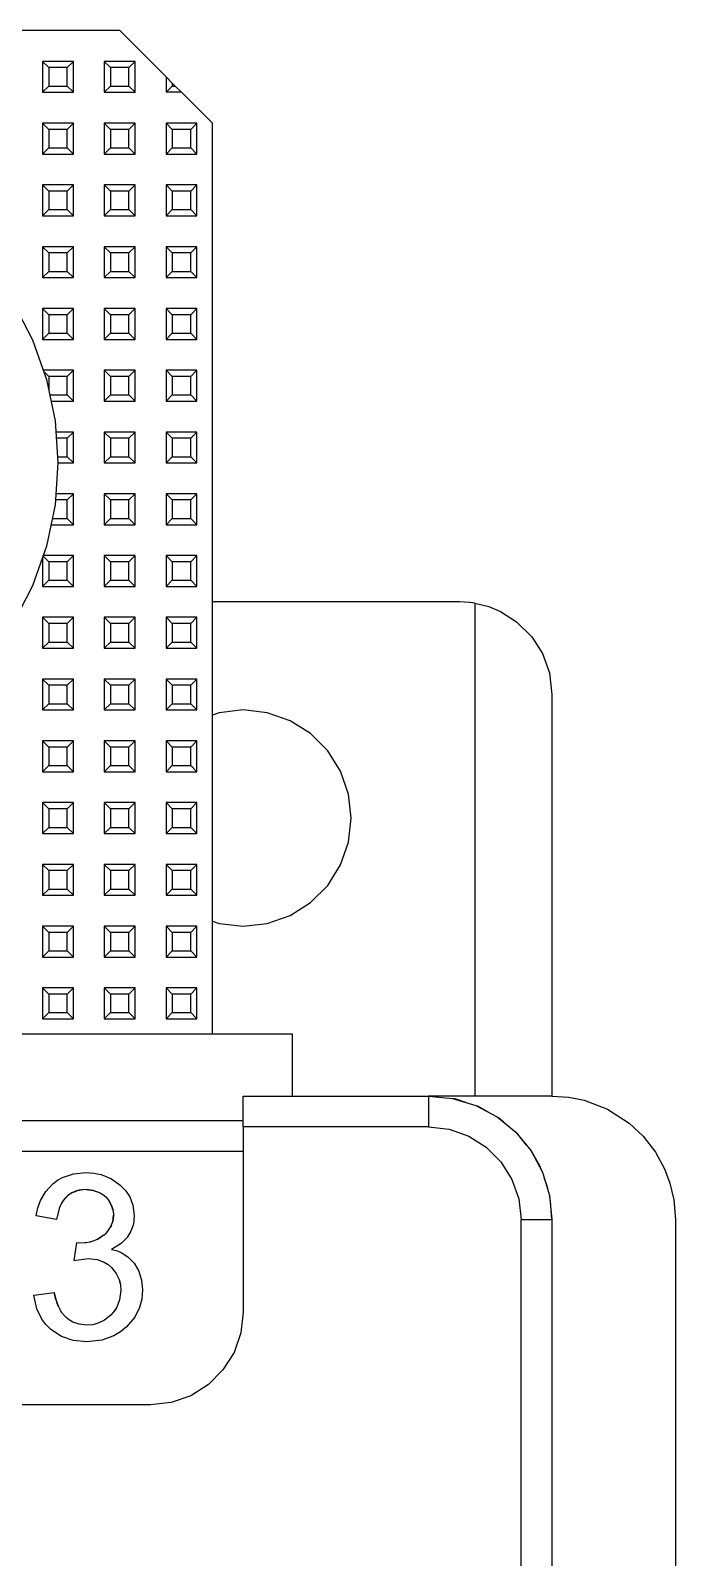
# Model space of a CAD drawing. Header units: millimetres. Extents: x 0 to 156, y 0 to 155.
# Drawn here: x 135.11 to 156, y 105.56 to 155 of the extents above; entities that cross this region are included whole.
import ezdxf

# ---------------------------------------------------------------- set-up
doc = ezdxf.new("R2010")
doc.units = ezdxf.units.MM

# ---------------------------------------------------------------- blocks, each defined once
blk = doc.blocks.new('CHINT_70dbcf6fe7c4519691b3c42ff544d895_FACE_0')
at = {"color": 7, "linetype": 'CONTINUOUS', "true_color": 0x40d9ff}
for p, q in [((135.7, 153.8), (135.5, 154)), ((135.5, 154), (135.5, 153)), ((136.5, 154), (135.5, 154)), ((135.7, 153.8), (135.7, 153.2)), ((136.3, 153.8), (135.7, 153.8)), ((136.3, 153.8), (136.5, 154)), ((136.3, 153.2), (136.3, 153.8)), ((136.5, 153), (136.5, 154)), ((137.7, 153.8), (137.5, 154)), ((137.5, 154), (137.5, 153)), ((138.5, 154), (137.5, 154)), ((137.7, 153.8), (137.7, 153.2)), ((138.3, 153.8), (137.7, 153.8)), ((138.3, 153.8), (138.5, 154)), ((138.3, 153.2), (138.3, 153.8)), ((138.5, 153), (138.5, 154)), ((139.7, 153.3), (139.7, 153.2)), ((139.7, 153.3), (139.8, 153.2)), ((135.7, 153.2), (135.5, 153)), ((135.5, 153), (136.5, 153)), ((135.7, 153.2), (136.3, 153.2)), ((136.3, 153.2), (136.5, 153)), ((137.7, 153.2), (137.5, 153)), ((137.5, 153), (138.5, 153)), ((137.7, 153.2), (138.3, 153.2)), ((138.3, 153.2), (138.5, 153)), ((139.7, 153.2), (139.5, 153)), ((139.7, 153.2), (139.8, 153.2)), ((135.7, 151.8), (135.5, 152)), ((135.5, 152), (135.5, 151)), ((136.5, 152), (135.5, 152)), ((135.7, 151.8), (135.7, 151.2)), ((136.3, 151.8), (135.7, 151.8)), ((136.3, 151.8), (136.5, 152)), ((136.3, 151.2), (136.3, 151.8)), ((136.5, 151), (136.5, 152)), ((137.7, 151.8), (137.5, 152)), ((137.5, 152), (137.5, 151)), ((138.5, 152), (137.5, 152)), ((137.7, 151.8), (137.7, 151.2)), ((138.3, 151.8), (137.7, 151.8)), ((138.3, 151.8), (138.5, 152)), ((138.3, 151.2), (138.3, 151.8)), ((138.5, 151), (138.5, 152)), ((139.7, 151.8), (139.5, 152)), ((139.5, 152), (139.5, 151)), ((140.5, 152), (139.5, 152)), ((139.7, 151.8), (139.7, 151.2)), ((140.3, 151.8), (139.7, 151.8)), ((140.3, 151.8), (140.5, 152)), ((140.3, 151.2), (140.3, 151.8)), ((140.5, 151), (140.5, 152)), ((135.7, 151.2), (135.5, 151)), ((135.5, 151), (136.5, 151)), ((135.7, 151.2), (136.3, 151.2)), ((136.3, 151.2), (136.5, 151)), ((137.7, 151.2), (137.5, 151)), ((137.5, 151), (138.5, 151)), ((137.7, 151.2), (138.3, 151.2)), ((138.3, 151.2), (138.5, 151)), ((139.7, 151.2), (139.5, 151)), ((139.5, 151), (140.5, 151)), ((139.7, 151.2), (140.3, 151.2)), ((140.3, 151.2), (140.5, 151)), ((135.7, 149.8), (135.5, 150)), ((135.5, 150), (135.5, 149)), ((136.5, 150), (135.5, 150)), ((136.3, 149.8), (136.5, 150)), ((136.5, 149), (136.5, 150)), ((137.7, 149.8), (137.5, 150)), ((137.5, 150), (137.5, 149)), ((138.5, 150), (137.5, 150)), ((138.3, 149.8), (138.5, 150)), ((138.5, 149), (138.5, 150)), ((139.7, 149.8), (139.5, 150)), ((139.5, 150), (139.5, 149)), ((140.5, 150), (139.5, 150)), ((140.3, 149.8), (140.5, 150)), ((140.5, 149), (140.5, 150)), ((135.7, 149.8), (135.7, 149.2)), ((136.3, 149.8), (135.7, 149.8)), ((136.3, 149.2), (136.3, 149.8)), ((137.7, 149.8), (137.7, 149.2)), ((138.3, 149.8), (137.7, 149.8)), ((138.3, 149.2), (138.3, 149.8)), ((139.7, 149.8), (139.7, 149.2)), ((140.3, 149.8), (139.7, 149.8)), ((140.3, 149.2), (140.3, 149.8)), ((135.7, 149.2), (135.5, 149)), ((135.5, 149), (136.5, 149)), ((135.7, 149.2), (136.3, 149.2)), ((136.3, 149.2), (136.5, 149)), ((137.7, 149.2), (137.5, 149)), ((137.5, 149), (138.5, 149)), ((137.7, 149.2), (138.3, 149.2)), ((138.3, 149.2), (138.5, 149)), ((139.7, 149.2), (139.5, 149)), ((139.5, 149), (140.5, 149)), ((139.7, 149.2), (140.3, 149.2)), ((140.3, 149.2), (140.5, 149)), ((135.7, 147.8), (135.5, 148)), ((135.5, 148), (135.5, 147)), ((136.5, 148), (135.5, 148)), ((136.3, 147.8), (136.5, 148)), ((136.5, 147), (136.5, 148)), ((137.7, 147.8), (137.5, 148)), ((137.5, 148), (137.5, 147)), ((138.5, 148), (137.5, 148)), ((138.3, 147.8), (138.5, 148)), ((138.5, 147), (138.5, 148)), ((139.7, 147.8), (139.5, 148)), ((139.5, 148), (139.5, 147)), ((140.5, 148), (139.5, 148)), ((140.3, 147.8), (140.5, 148)), ((140.5, 147), (140.5, 148)), ((135.7, 147.8), (135.7, 147.2)), ((136.3, 147.8), (135.7, 147.8)), ((136.3, 147.2), (136.3, 147.8)), ((137.7, 147.8), (137.7, 147.2)), ((138.3, 147.8), (137.7, 147.8)), ((138.3, 147.2), (138.3, 147.8)), ((139.7, 147.8), (139.7, 147.2)), ((140.3, 147.8), (139.7, 147.8)), ((140.3, 147.2), (140.3, 147.8)), ((135.7, 147.2), (135.5, 147)), ((135.5, 147), (136.5, 147)), ((135.7, 147.2), (136.3, 147.2)), ((136.3, 147.2), (136.5, 147)), ((137.7, 147.2), (137.5, 147)), ((137.5, 147), (138.5, 147)), ((137.7, 147.2), (138.3, 147.2)), ((138.3, 147.2), (138.5, 147)), ((139.7, 147.2), (139.5, 147)), ((139.5, 147), (140.5, 147)), ((139.7, 147.2), (140.3, 147.2)), ((140.3, 147.2), (140.5, 147)), ((135.7, 145.8), (135.5, 146)), ((135.5, 146), (135.5, 145)), ((136.5, 146), (135.5, 146)), ((136.3, 145.8), (136.5, 146)), ((136.5, 145), (136.5, 146)), ((137.7, 145.8), (137.5, 146)), ((137.5, 146), (137.5, 145)), ((138.5, 146), (137.5, 146)), ((138.3, 145.8), (138.5, 146)), ((138.5, 145), (138.5, 146)), ((139.7, 145.8), (139.5, 146)), ((139.5, 146), (139.5, 145)), ((140.5, 146), (139.5, 146)), ((140.3, 145.8), (140.5, 146)), ((140.5, 145), (140.5, 146)), ((135.7, 145.8), (135.7, 145.2)), ((136.3, 145.8), (135.7, 145.8)), ((136.3, 145.2), (136.3, 145.8)), ((137.7, 145.8), (137.7, 145.2)), ((138.3, 145.8), (137.7, 145.8)), ((138.3, 145.2), (138.3, 145.8)), ((139.7, 145.8), (139.7, 145.2)), ((140.3, 145.8), (139.7, 145.8)), ((140.3, 145.2), (140.3, 145.8)), ((135.7, 145.2), (135.5, 145)), ((135.5, 145), (136.5, 145)), ((135.7, 145.2), (136.3, 145.2)), ((136.3, 145.2), (136.5, 145)), ((137.7, 145.2), (137.5, 145)), ((137.5, 145), (138.5, 145)), ((137.7, 145.2), (138.3, 145.2)), ((138.3, 145.2), (138.5, 145)), ((139.7, 145.2), (139.5, 145)), ((139.5, 145), (140.5, 145)), ((139.7, 145.2), (140.3, 145.2)), ((140.3, 145.2), (140.5, 145)), ((136.5, 144), (135.522, 144)), ((135.7, 143.8), (135.534, 143.966)), ((136.3, 143.8), (136.5, 144)), ((136.5, 143), (136.5, 144)), ((137.7, 143.8), (137.5, 144)), ((137.5, 144), (137.5, 143)), ((138.5, 144), (137.5, 144)), ((138.3, 143.8), (138.5, 144)), ((138.5, 143), (138.5, 144)), ((139.7, 143.8), (139.5, 144)), ((139.5, 144), (139.5, 143)), ((140.5, 144), (139.5, 144)), ((140.3, 143.8), (140.5, 144)), ((140.5, 143), (140.5, 144)), ((135.7, 143.8), (135.7, 143.357)), ((136.3, 143.8), (135.7, 143.8)), ((136.3, 143.2), (136.3, 143.8)), ((137.7, 143.8), (137.7, 143.2)), ((138.3, 143.8), (137.7, 143.8)), ((138.3, 143.2), (138.3, 143.8)), ((139.7, 143.8), (139.7, 143.2)), ((140.3, 143.8), (139.7, 143.8)), ((140.3, 143.2), (140.3, 143.8)), ((135.733, 143.2), (136.3, 143.2)), ((135.774, 143), (136.5, 143)), ((136.3, 143.2), (136.5, 143)), ((137.7, 143.2), (137.5, 143)), ((137.5, 143), (138.5, 143)), ((137.7, 143.2), (138.3, 143.2)), ((138.3, 143.2), (138.5, 143)), ((139.7, 143.2), (139.5, 143)), ((139.5, 143), (140.5, 143)), ((139.7, 143.2), (140.3, 143.2)), ((140.3, 143.2), (140.5, 143)), ((136.5, 142), (135.932, 142)), ((136.3, 141.8), (136.5, 142)), ((136.5, 141), (136.5, 142)), ((137.7, 141.8), (137.5, 142)), ((137.5, 142), (137.5, 141)), ((138.5, 142), (137.5, 142)), ((138.3, 141.8), (138.5, 142)), ((138.5, 141), (138.5, 142)), ((139.7, 141.8), (139.5, 142)), ((139.5, 142), (139.5, 141)), ((140.5, 142), (139.5, 142)), ((140.3, 141.8), (140.5, 142)), ((140.5, 141), (140.5, 142)), ((136.3, 141.8), (135.945, 141.8)), ((136.3, 141.2), (136.3, 141.8)), ((137.7, 141.8), (137.7, 141.2)), ((138.3, 141.8), (137.7, 141.8)), ((138.3, 141.2), (138.3, 141.8)), ((139.7, 141.8), (139.7, 141.2)), ((140.3, 141.8), (139.7, 141.8)), ((140.3, 141.2), (140.3, 141.8)), ((135.986, 141.2), (136.3, 141.2)), ((136, 141), (136.5, 141)), ((136.3, 141.2), (136.5, 141)), ((137.7, 141.2), (137.5, 141)), ((137.5, 141), (138.5, 141)), ((137.7, 141.2), (138.3, 141.2)), ((138.3, 141.2), (138.5, 141)), ((139.7, 141.2), (139.5, 141)), ((139.5, 141), (140.5, 141)), ((139.7, 141.2), (140.3, 141.2)), ((140.3, 141.2), (140.5, 141)), ((136.5, 140), (135.932, 140)), ((136.3, 139.8), (136.5, 140)), ((136.5, 139), (136.5, 140)), ((137.7, 139.8), (137.5, 140)), ((137.5, 140), (137.5, 139)), ((138.5, 140), (137.5, 140)), ((138.3, 139.8), (138.5, 140)), ((138.5, 139), (138.5, 140)), ((139.7, 139.8), (139.5, 140)), ((139.5, 140), (139.5, 139)), ((140.5, 140), (139.5, 140)), ((140.3, 139.8), (140.5, 140)), ((140.5, 139), (140.5, 140)), ((136.3, 139.8), (135.918, 139.8)), ((136.3, 139.2), (136.3, 139.8)), ((137.7, 139.8), (137.7, 139.2)), ((138.3, 139.8), (137.7, 139.8)), ((138.3, 139.2), (138.3, 139.8)), ((139.7, 139.8), (139.7, 139.2)), ((140.3, 139.8), (139.7, 139.8)), ((140.3, 139.2), (140.3, 139.8)), ((135.774, 139), (136.5, 139)), ((135.816, 139.2), (136.3, 139.2)), ((136.3, 139.2), (136.5, 139)), ((137.7, 139.2), (137.5, 139)), ((137.5, 139), (138.5, 139)), ((137.7, 139.2), (138.3, 139.2)), ((138.3, 139.2), (138.5, 139)), ((139.7, 139.2), (139.5, 139)), ((139.5, 139), (140.5, 139)), ((139.7, 139.2), (140.3, 139.2)), ((140.3, 139.2), (140.5, 139)), ((135.7, 137.8), (135.516, 137.984)), ((136.5, 138), (135.522, 138)), ((136.3, 137.8), (136.5, 138)), ((136.5, 137), (136.5, 138)), ((137.7, 137.8), (137.5, 138)), ((137.5, 138), (137.5, 137)), ((138.5, 138), (137.5, 138)), ((138.3, 137.8), (138.5, 138)), ((138.5, 137), (138.5, 138)), ((139.7, 137.8), (139.5, 138)), ((139.5, 138), (139.5, 137)), ((140.5, 138), (139.5, 138)), ((140.3, 137.8), (140.5, 138)), ((140.5, 137), (140.5, 138)), ((135.5, 137.939), (135.5, 137)), ((135.7, 137.8), (135.7, 137.2)), ((136.3, 137.8), (135.7, 137.8)), ((136.3, 137.2), (136.3, 137.8)), ((137.7, 137.8), (137.7, 137.2)), ((138.3, 137.8), (137.7, 137.8)), ((138.3, 137.2), (138.3, 137.8)), ((139.7, 137.8), (139.7, 137.2)), ((140.3, 137.8), (139.7, 137.8)), ((140.3, 137.2), (140.3, 137.8)), ((135.7, 137.2), (135.5, 137)), ((135.5, 137), (136.5, 137)), ((135.7, 137.2), (136.3, 137.2)), ((136.3, 137.2), (136.5, 137)), ((137.7, 137.2), (137.5, 137)), ((137.5, 137), (138.5, 137)), ((137.7, 137.2), (138.3, 137.2)), ((138.3, 137.2), (138.5, 137)), ((139.7, 137.2), (139.5, 137)), ((139.5, 137), (140.5, 137)), ((139.7, 137.2), (140.3, 137.2)), ((140.3, 137.2), (140.5, 137)), ((149.5, 136.458), (149.5, 120.5)), ((135.7, 135.8), (135.5, 136)), ((135.5, 136), (135.5, 135)), ((136.5, 136), (135.5, 136)), ((136.3, 135.8), (136.5, 136)), ((136.5, 135), (136.5, 136)), ((137.7, 135.8), (137.5, 136)), ((137.5, 136), (137.5, 135)), ((138.5, 136), (137.5, 136)), ((138.3, 135.8), (138.5, 136)), ((138.5, 135), (138.5, 136)), ((139.7, 135.8), (139.5, 136)), ((139.5, 136), (139.5, 135)), ((140.5, 136), (139.5, 136)), ((140.3, 135.8), (140.5, 136)), ((140.5, 135), (140.5, 136)), ((135.7, 135.8), (135.7, 135.2)), ((136.3, 135.8), (135.7, 135.8)), ((136.3, 135.2), (136.3, 135.8)), ((137.7, 135.8), (137.7, 135.2)), ((138.3, 135.8), (137.7, 135.8)), ((138.3, 135.2), (138.3, 135.8)), ((139.7, 135.8), (139.7, 135.2)), ((140.3, 135.8), (139.7, 135.8)), ((140.3, 135.2), (140.3, 135.8)), ((135.7, 135.2), (135.5, 135)), ((135.5, 135), (136.5, 135)), ((135.7, 135.2), (136.3, 135.2)), ((136.3, 135.2), (136.5, 135)), ((137.7, 135.2), (137.5, 135)), ((137.5, 135), (138.5, 135)), ((137.7, 135.2), (138.3, 135.2)), ((138.3, 135.2), (138.5, 135)), ((139.7, 135.2), (139.5, 135)), ((139.5, 135), (140.5, 135)), ((139.7, 135.2), (140.3, 135.2)), ((140.3, 135.2), (140.5, 135)), ((135.7, 133.8), (135.5, 134)), ((135.5, 134), (135.5, 133)), ((136.5, 134), (135.5, 134)), ((136.3, 133.8), (136.5, 134)), ((136.5, 133), (136.5, 134)), ((137.7, 133.8), (137.5, 134)), ((137.5, 134), (137.5, 133)), ((138.5, 134), (137.5, 134)), ((138.3, 133.8), (138.5, 134)), ((138.5, 133), (138.5, 134)), ((139.7, 133.8), (139.5, 134)), ((139.5, 134), (139.5, 133)), ((140.5, 134), (139.5, 134)), ((140.3, 133.8), (140.5, 134)), ((140.5, 133), (140.5, 134)), ((135.7, 133.8), (135.7, 133.2)), ((136.3, 133.8), (135.7, 133.8)), ((136.3, 133.2), (136.3, 133.8)), ((137.7, 133.8), (137.7, 133.2)), ((138.3, 133.8), (137.7, 133.8)), ((138.3, 133.2), (138.3, 133.8)), ((139.7, 133.8), (139.7, 133.2)), ((140.3, 133.8), (139.7, 133.8)), ((140.3, 133.2), (140.3, 133.8)), ((135.7, 133.2), (135.5, 133)), ((135.5, 133), (136.5, 133)), ((135.7, 133.2), (136.3, 133.2)), ((136.3, 133.2), (136.5, 133)), ((137.7, 133.2), (137.5, 133)), ((137.5, 133), (138.5, 133)), ((137.7, 133.2), (138.3, 133.2)), ((138.3, 133.2), (138.5, 133)), ((139.7, 133.2), (139.5, 133)), ((139.5, 133), (140.5, 133)), ((139.7, 133.2), (140.3, 133.2)), ((140.3, 133.2), (140.5, 133)), ((135.7, 131.8), (135.5, 132)), ((135.5, 132), (135.5, 131)), ((136.5, 132), (135.5, 132)), ((135.7, 131.8), (135.7, 131.2)), ((136.3, 131.8), (135.7, 131.8)), ((136.3, 131.8), (136.5, 132)), ((136.3, 131.2), (136.3, 131.8)), ((136.5, 131), (136.5, 132)), ((137.7, 131.8), (137.5, 132)), ((137.5, 132), (137.5, 131)), ((138.5, 132), (137.5, 132)), ((137.7, 131.8), (137.7, 131.2)), ((138.3, 131.8), (137.7, 131.8)), ((138.3, 131.8), (138.5, 132)), ((138.3, 131.2), (138.3, 131.8)), ((138.5, 131), (138.5, 132)), ((139.7, 131.8), (139.5, 132)), ((139.5, 132), (139.5, 131)), ((140.5, 132), (139.5, 132)), ((139.7, 131.8), (139.7, 131.2)), ((140.3, 131.8), (139.7, 131.8)), ((140.3, 131.8), (140.5, 132)), ((140.3, 131.2), (140.3, 131.8)), ((140.5, 131), (140.5, 132)), ((135.7, 131.2), (135.5, 131)), ((135.7, 131.2), (136.3, 131.2)), ((136.3, 131.2), (136.5, 131)), ((137.7, 131.2), (137.5, 131)), ((137.7, 131.2), (138.3, 131.2)), ((138.3, 131.2), (138.5, 131)), ((139.7, 131.2), (139.5, 131)), ((139.7, 131.2), (140.3, 131.2)), ((140.3, 131.2), (140.5, 131)), ((135.5, 131), (136.5, 131)), ((137.5, 131), (138.5, 131)), ((139.5, 131), (140.5, 131)), ((135.7, 129.8), (135.5, 130)), ((135.5, 130), (135.5, 129)), ((136.5, 130), (135.5, 130)), ((135.7, 129.8), (135.7, 129.2)), ((136.3, 129.8), (135.7, 129.8)), ((136.3, 129.8), (136.5, 130)), ((136.3, 129.2), (136.3, 129.8)), ((136.5, 129), (136.5, 130)), ((137.7, 129.8), (137.5, 130)), ((137.5, 130), (137.5, 129)), ((138.5, 130), (137.5, 130)), ((137.7, 129.8), (137.7, 129.2)), ((138.3, 129.8), (137.7, 129.8)), ((138.3, 129.8), (138.5, 130)), ((138.3, 129.2), (138.3, 129.8)), ((138.5, 129), (138.5, 130)), ((139.7, 129.8), (139.5, 130)), ((139.5, 130), (139.5, 129)), ((140.5, 130), (139.5, 130)), ((139.7, 129.8), (139.7, 129.2)), ((140.3, 129.8), (139.7, 129.8)), ((140.3, 129.8), (140.5, 130)), ((140.3, 129.2), (140.3, 129.8)), ((140.5, 129), (140.5, 130)), ((135.7, 129.2), (135.5, 129)), ((135.7, 129.2), (136.3, 129.2)), ((136.3, 129.2), (136.5, 129)), ((137.7, 129.2), (137.5, 129)), ((137.7, 129.2), (138.3, 129.2)), ((138.3, 129.2), (138.5, 129)), ((139.7, 129.2), (139.5, 129)), ((139.7, 129.2), (140.3, 129.2)), ((140.3, 129.2), (140.5, 129)), ((135.5, 129), (136.5, 129)), ((137.5, 129), (138.5, 129)), ((139.5, 129), (140.5, 129)), ((135.7, 127.8), (135.5, 128)), ((135.5, 128), (135.5, 127)), ((136.5, 128), (135.5, 128)), ((135.7, 127.8), (135.7, 127.2)), ((136.3, 127.8), (135.7, 127.8)), ((136.3, 127.8), (136.5, 128)), ((136.3, 127.2), (136.3, 127.8)), ((136.5, 127), (136.5, 128)), ((137.7, 127.8), (137.5, 128)), ((137.5, 128), (137.5, 127)), ((138.5, 128), (137.5, 128)), ((137.7, 127.8), (137.7, 127.2)), ((138.3, 127.8), (137.7, 127.8)), ((138.3, 127.8), (138.5, 128)), ((138.3, 127.2), (138.3, 127.8)), ((138.5, 127), (138.5, 128)), ((139.7, 127.8), (139.5, 128)), ((139.5, 128), (139.5, 127)), ((140.5, 128), (139.5, 128)), ((139.7, 127.8), (139.7, 127.2)), ((140.3, 127.8), (139.7, 127.8)), ((140.3, 127.8), (140.5, 128)), ((140.3, 127.2), (140.3, 127.8)), ((140.5, 127), (140.5, 128)), ((135.7, 127.2), (135.5, 127)), ((135.7, 127.2), (136.3, 127.2)), ((136.3, 127.2), (136.5, 127)), ((137.7, 127.2), (137.5, 127)), ((137.7, 127.2), (138.3, 127.2)), ((138.3, 127.2), (138.5, 127)), ((139.7, 127.2), (139.5, 127)), ((139.7, 127.2), (140.3, 127.2)), ((140.3, 127.2), (140.5, 127)), ((135.5, 127), (136.5, 127)), ((137.5, 127), (138.5, 127)), ((139.5, 127), (140.5, 127)), ((135.7, 125.8), (135.5, 126)), ((135.5, 126), (135.5, 125)), ((136.5, 126), (135.5, 126)), ((135.7, 125.8), (135.7, 125.2)), ((136.3, 125.8), (135.7, 125.8)), ((136.3, 125.8), (136.5, 126)), ((136.3, 125.2), (136.3, 125.8)), ((136.5, 125), (136.5, 126)), ((137.7, 125.8), (137.5, 126)), ((137.5, 126), (137.5, 125)), ((138.5, 126), (137.5, 126)), ((137.7, 125.8), (137.7, 125.2)), ((138.3, 125.8), (137.7, 125.8)), ((138.3, 125.8), (138.5, 126)), ((138.3, 125.2), (138.3, 125.8)), ((138.5, 125), (138.5, 126)), ((139.7, 125.8), (139.5, 126)), ((139.5, 126), (139.5, 125)), ((140.5, 126), (139.5, 126)), ((139.7, 125.8), (139.7, 125.2)), ((140.3, 125.8), (139.7, 125.8)), ((140.3, 125.8), (140.5, 126)), ((140.3, 125.2), (140.3, 125.8)), ((140.5, 125), (140.5, 126)), ((135.7, 125.2), (135.5, 125)), ((135.7, 125.2), (136.3, 125.2)), ((136.3, 125.2), (136.5, 125)), ((137.7, 125.2), (137.5, 125)), ((137.7, 125.2), (138.3, 125.2)), ((138.3, 125.2), (138.5, 125)), ((139.7, 125.2), (139.5, 125)), ((139.7, 125.2), (140.3, 125.2)), ((140.3, 125.2), (140.5, 125)), ((135.5, 125), (136.5, 125)), ((137.5, 125), (138.5, 125)), ((139.5, 125), (140.5, 125)), ((135.7, 123.8), (135.5, 124)), ((135.5, 124), (135.5, 123)), ((136.5, 124), (135.5, 124)), ((135.7, 123.8), (135.7, 123.2)), ((136.3, 123.8), (135.7, 123.8)), ((136.3, 123.8), (136.5, 124)), ((136.3, 123.2), (136.3, 123.8)), ((136.5, 123), (136.5, 124)), ((137.7, 123.8), (137.5, 124)), ((137.5, 124), (137.5, 123)), ((138.5, 124), (137.5, 124)), ((137.7, 123.8), (137.7, 123.2)), ((138.3, 123.8), (137.7, 123.8)), ((138.3, 123.8), (138.5, 124)), ((138.3, 123.2), (138.3, 123.8)), ((138.5, 123), (138.5, 124)), ((139.7, 123.8), (139.5, 124)), ((139.5, 124), (139.5, 123)), ((140.5, 124), (139.5, 124)), ((139.7, 123.8), (139.7, 123.2)), ((140.3, 123.8), (139.7, 123.8)), ((140.3, 123.8), (140.5, 124)), ((140.3, 123.2), (140.3, 123.8)), ((140.5, 123), (140.5, 124)), ((135.7, 123.2), (135.5, 123)), ((135.7, 123.2), (136.3, 123.2)), ((136.3, 123.2), (136.5, 123)), ((137.7, 123.2), (137.5, 123)), ((137.7, 123.2), (138.3, 123.2)), ((138.3, 123.2), (138.5, 123)), ((139.7, 123.2), (139.5, 123)), ((139.7, 123.2), (140.3, 123.2)), ((140.3, 123.2), (140.5, 123)), ((135.5, 123), (136.5, 123)), ((137.5, 123), (138.5, 123)), ((139.5, 123), (140.5, 123)), ((142, 119.7), (121, 119.7)), ((142, 118.7), (121, 118.7)), ((136.183, 117.13), (136.293, 117.252)), ((136.476, 117.376), (136.612, 117.428)), ((136.65, 117.438), (136.752, 117.458)), ((137.176, 117.435), (137.344, 117.374)), ((137.406, 117.337), (137.448, 117.311)), ((136.052, 116.891), (136.165, 117.107)), ((137.73, 116.312), (137.715, 116.27)), ((137.796, 116.638), (137.773, 116.435)), ((136.916, 115.748), (136.874, 115.742)), ((137.163, 115.811), (137.035, 115.766)), ((137.488, 115.99), (137.269, 115.849)), ((137.271, 115.206), (137.428, 115.147)), ((137.498, 115.121), (137.582, 115.069)), ((137.623, 115.043), (137.736, 114.946)), ((137.898, 114.735), (137.979, 114.562)), ((137.997, 114.488), (138.02, 114.392)), ((135.934, 113.905), (135.881, 114.138)), ((136.006, 113.701), (135.966, 113.813)), ((137.998, 113.905), (137.906, 113.664)), ((136.119, 113.492), (136.075, 113.572)), ((136.369, 113.246), (136.262, 113.329)), ((137.716, 113.405), (137.511, 113.239)), ((137.858, 113.587), (137.822, 113.53)), ((136.484, 113.179), (136.415, 113.219)), ((136.685, 113.108), (136.558, 113.153)), ((137.211, 113.116), (137.126, 113.095)), ((137.446, 113.208), (137.305, 113.14))]:
    blk.add_line(p, q, dxfattribs=at)
for points in [[(139.5, 153.5), (138, 155), (114, 155), (112.5, 153.5)], [(139.7, 153.3), (139.5, 153.5), (139.5, 153)], [(139.8, 153.2), (140, 153), (139.5, 153)], [(141, 122.5), (141, 152), (140, 153)], [(116, 141), (116.093, 142.362), (116.371, 143.698), (116.828, 144.984), (117.456, 146.196), (118.243, 147.311), (119.174, 148.308), (120.233, 149.17), (121.399, 149.879), (122.651, 150.423), (123.965, 150.791), (125.318, 150.977), (126.682, 150.977), (128.035, 150.791), (129.349, 150.423), (130.601, 149.879), (131.767, 149.17), (132.826, 148.308), (133.757, 147.311), (134.544, 146.196), (135.172, 144.984), (135.629, 143.698), (135.907, 142.362), (136, 141)], [(136, 141), (135.907, 139.638), (135.629, 138.302), (135.172, 137.016), (134.544, 135.804), (133.757, 134.689), (132.826, 133.692), (131.767, 132.83), (130.601, 132.121), (129.349, 131.577), (128.035, 131.209), (126.682, 131.023), (125.318, 131.023), (123.965, 131.209), (122.651, 131.577), (121.399, 132.121), (120.233, 132.83), (119.174, 133.692), (118.243, 134.689), (117.456, 135.804), (116.828, 137.016), (116.371, 138.302), (116.093, 139.638), (116, 141)], [(149.5, 136.458), (149.334, 136.481), (149.167, 136.495), (149, 136.5), (141, 136.5)], [(149.5, 136.458), (149.956, 136.347), (150.333, 136.192), (150.852, 135.858), (151.35, 135.364), (151.695, 134.831), (151.921, 134.207), (152, 133.5), (152, 120.5)], [(141, 126.165), (141.221, 126.088), (142, 126), (142.779, 126.088), (143.519, 126.347), (144.182, 126.764), (144.736, 127.318), (145.153, 127.981), (145.412, 128.721), (145.5, 129.5), (145.412, 130.279), (145.153, 131.019), (144.736, 131.682), (144.182, 132.236), (143.519, 132.653), (142.779, 132.912), (142, 133), (141.221, 132.912), (141, 132.835)], [(143.6, 120.5), (143.6, 122.5), (108.4, 122.5), (108.4, 120.5)], [(152, 120.5), (148, 120.5), (148, 119.5), (142, 119.5)], [(142, 119.5), (142, 120.5), (148, 120.5)], [(148, 120.5), (148.78, 120.423), (149.531, 120.196), (150.222, 119.826), (150.828, 119.328), (151.326, 118.722), (151.696, 118.031), (151.923, 117.28), (152, 116.5)], [(149.214, 120.292), (148.866, 120.407), (148.815, 120.413)], [(149.9, 119.998), (149.62, 120.157), (149.575, 120.172)], [(152, 120.5), (152.546, 120.464), (153.046, 120.362), (153.798, 120.073), (154.495, 119.626), (154.953, 119.2), (155.351, 118.687), (155.645, 118.147), (155.821, 117.681), (155.949, 117.144), (156, 116.5), (156, 38.5), (155.957, 37.908), (155.848, 37.409), (155.614, 36.786), (155.364, 36.334), (154.893, 35.737), (154.307, 35.232), (153.62, 34.843), (152.866, 34.593), (152, 34.5)], [(150.586, 119.527), (150.307, 119.768), (150.264, 119.792)], [(142, 119.5), (142, 113.5), (141.925, 112.832), (141.703, 112.198), (141.345, 111.63), (140.87, 111.155), (140.302, 110.797), (139.668, 110.575), (139, 110.5), (124, 110.5), (123.332, 110.575), (122.698, 110.797), (122.13, 111.155), (121.655, 111.63), (121.297, 112.198), (121.075, 112.832), (121, 113.5), (121, 119.5)], [(148, 119.5), (148.668, 119.425), (149.302, 119.203), (149.87, 118.845), (150.345, 118.37), (150.703, 117.802), (150.925, 117.168), (151, 116.5)], [(151.173, 118.909), (150.893, 119.263), (150.854, 119.297)], [(151.653, 118.111), (151.614, 118.214), (151.364, 118.666), (151.339, 118.699)], [(136.917, 117.469), (136.801, 117.464), (136.691, 117.449), (136.568, 117.416), (136.454, 117.366), (136.312, 117.271), (136.222, 117.183), (136.147, 117.083), (136.054, 116.901), (135.951, 116.503), (135.292, 116.624), (135.352, 116.88), (135.436, 117.112), (135.608, 117.414), (135.836, 117.66), (135.984, 117.771), (136.143, 117.861), (136.499, 117.982), (136.903, 118.022), (137.16, 118.006), (137.4, 117.957), (137.729, 117.824), (138.018, 117.618), (138.191, 117.436), (138.323, 117.237), (138.429, 116.963), (138.469, 116.627), (138.462, 116.484), (138.441, 116.349), (138.364, 116.119), (138.238, 115.916), (138.048, 115.726), (137.733, 115.533), (137.896, 115.493), (138.045, 115.434), (138.263, 115.297), (138.465, 115.085), (138.618, 114.826), (138.71, 114.538), (138.74, 114.222), (138.716, 113.926), (138.643, 113.651), (138.484, 113.336), (138.22, 113.026), (138.02, 112.865), (137.805, 112.736), (137.416, 112.596), (136.932, 112.542), (136.496, 112.586), (136.109, 112.719), (135.77, 112.943), (135.611, 113.101), (135.478, 113.279), (135.317, 113.614), (135.222, 114.05), (135.881, 114.138)], [(151.898, 117.364), (151.848, 117.591), (151.749, 117.856)], [(137.155, 117.443), (136.917, 117.469), (136.775, 117.461)], [(136.917, 117.469), (137.155, 117.443), (137.343, 117.374), (137.448, 117.312), (137.545, 117.233), (137.673, 117.081), (137.749, 116.926), (137.784, 116.788), (137.796, 116.638)], [(152, 116.5), (151.957, 117.092), (151.929, 117.222)], [(137.778, 116.812), (137.749, 116.926), (137.673, 117.081)], [(137.488, 115.99), (137.565, 116.061), (137.631, 116.136), (137.715, 116.27), (137.773, 116.435), (137.796, 116.638)], [(151, 104.5), (151, 116.5), (152, 116.5), (152, 104.264)], [(137.488, 115.99), (137.273, 115.85), (137.042, 115.767), (136.876, 115.742), (136.701, 115.741), (136.595, 115.749), (136.518, 115.174), (136.983, 115.24), (137.272, 115.206), (137.499, 115.121), (137.623, 115.043), (137.736, 114.946)], [(137.488, 115.99), (137.565, 116.061), (137.631, 116.136), (137.648, 116.163)], [(137.736, 114.946), (137.888, 114.756), (137.979, 114.563), (138.02, 114.393), (138.034, 114.207), (137.998, 113.905), (137.906, 113.664), (137.822, 113.53), (137.716, 113.405)], [(135.881, 114.138), (135.931, 113.913), (136.003, 113.707), (136.116, 113.496), (136.262, 113.329)], [(137.716, 113.405), (137.512, 113.239), (137.307, 113.14), (137.127, 113.095), (136.932, 113.08), (136.684, 113.108), (136.483, 113.18), (136.369, 113.246), (136.262, 113.329)]]:
    blk.add_lwpolyline(points, dxfattribs=at)
blk = doc.blocks.new('CHINT_70dbcf6fe7c4519691b3c42ff544d895')
at = {"true_color": 0x40d9ff}
blk.add_blockref('CHINT_70dbcf6fe7c4519691b3c42ff544d895_FACE_0', (0, 0), dxfattribs=at)

msp = doc.modelspace()

# ---------------------------------------------------------------- block references
at = {"true_color": 0x40d9ff}
msp.add_blockref('CHINT_70dbcf6fe7c4519691b3c42ff544d895', (0, 0), dxfattribs=at)

doc.saveas('drawing.dxf')
